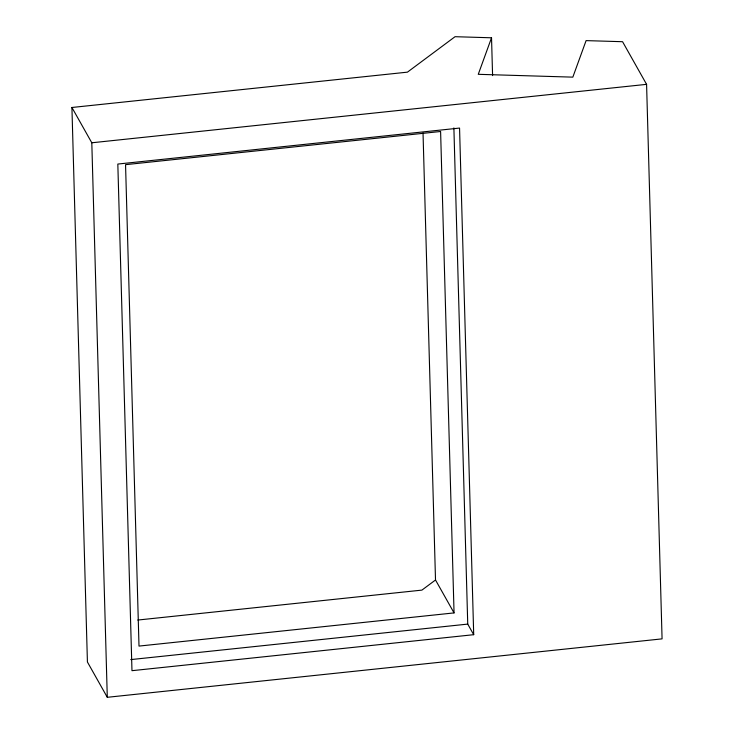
<?xml version="1.0" encoding="UTF-8"?>
<svg xmlns="http://www.w3.org/2000/svg" width="734" height="734" viewBox="0 0 734 734"><rect width="100%" height="100%" fill="white"/><g stroke="black" fill="none" stroke-linecap="round" stroke-linejoin="round"><path stroke-width="1.1" d="M491.532 37.792L478.265 74.317L572.832 77.143L586.099 40.618L622.57 41.71L646.581 84.346L662.077 638.864L107.292 697.3L87.419 662.004L71.923 107.485L407.434 72.152L455.052 36.7L491.532 37.792L492.587 75.602M423.032 133.047L435.51 579.988L421.903 590.118L137.79 620.046M71.923 107.485L91.805 142.781L646.581 84.346M454.052 612.908L139.001 646.085L125.551 164.664L440.602 131.487L454.052 612.908L435.51 579.988M130.762 659.6L467.741 624.102L473.705 634.69L131.973 670.683L117.825 164.058L459.557 128.065L473.705 634.69M453.887 127.9L467.741 624.102M91.805 142.781L107.292 697.3"/></g></svg>
